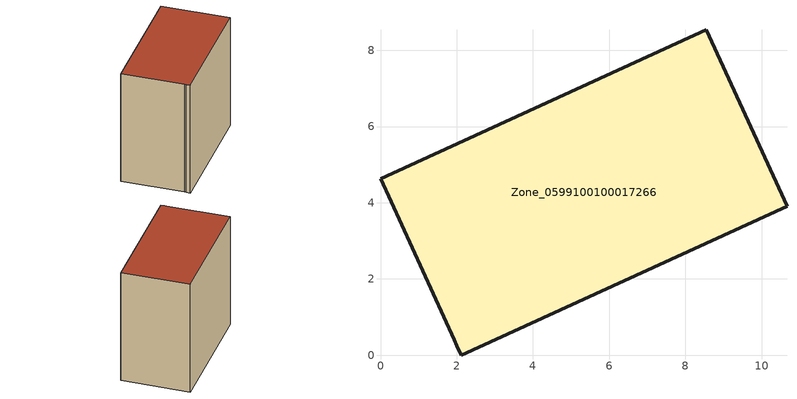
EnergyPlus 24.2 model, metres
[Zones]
Zone_0599100100017266
 floor ground (C_G): 2,0.26 1.94,0.4 0,4.63 8.55,8.54 10.66,3.9 2.12,0 z0
 wall outside (C_F): 1.94,0.4 2,0.26 2.12,0 10.66,3.9 8.55,8.54 0,4.63 1.94,0.4 z0:8.86
 roof outside (C_R): 0,4.63 1.94,0.4 2,0.26 2.12,0 10.66,3.9 8.55,8.54 z8.86
[BUILDING]
Pand.0599100100017266: North Axis=0; Terrain=City; Loads Convergence Tolerance Value=0.04; Temperature Convergence Tolerance Value=0.4; Solar Distribution=FullExterior; Maximum Number of Warmup Days=25; Minimum Number of Warmup Days=1
[Site:Location]
Rotterdam.The.Hague.AP_ZH_NLD Design_Conditions: Latitude=51.96; Longitude=4.45; Time Zone=1; Elevation=-4.5
[SITE:GROUNDTEMPERATURE:BUILDINGSURFACE]
18, 18, 18, 18, 18, 18, 18, 18, 18, 18, 18, 18
[MATERIAL] Thermal Absorptance=0.9; Solar Absorptance=0.7; Visible Absorptance=0.7
Name | Roughness | Thickness | Conductivity | Density | Specific Heat
G.TI.2015-2018 | MediumSmooth | 0.15 | 0.0428571 | 540 | 1210
F.TI.2015-2018 | Rough | 0.3 | 0.0666667 | 1920 | 840
R.TI.2015-2018 | MediumRough | 0.2 | 0.0333333 | 1500 | 1000
[CONSTRUCTION]
C_G: G.TI.2015-2018
C_F: F.TI.2015-2018
C_R: R.TI.2015-2018
[ZONE]
Zone_0599100100017266: Type=1; Multiplier=1; Ceiling Height=Autocalculate; Volume=Autocalculate; Floor Area=autocalculate; Part of Total Floor Area=Yes
[ZONEINFILTRATION:DESIGNFLOWRATE]
Infil_Zone_0599100100017266: Zone or ZoneList or Space or SpaceList=Zone_0599100100017266; Schedule=AlwaysOn; Design Flow Rate Calculation Method=Flow/Area; Flow Rate per Floor Area=0.0015; Constant Term Coefficient=1; Temperature Term Coefficient=0; Velocity Term Coefficient=0; Velocity Squared Term Coefficient=0
[HVACTEMPLATE:ZONE:IDEALLOADSAIRSYSTEM]
Zone_0599100100017266: Maximum Heating Supply Air Temperature=50; Minimum Cooling Supply Air Temperature=13; Maximum Heating Supply Air Humidity Ratio=0.0156; Minimum Cooling Supply Air Humidity Ratio=0.0077; Heating Limit=NoLimit; Cooling Limit=NoLimit; Dehumidification Control Type=ConstantSensibleHeatRatio; Cooling Sensible Heat Ratio=0.7; Dehumidification Setpoint=60; Humidification Control Type=None; Humidification Setpoint=30; Outdoor Air Method=None; Outdoor Air Flow Rate per Person=0.00944; Outdoor Air Flow Rate per Zone Floor Area=0; Outdoor Air Flow Rate per Zone=0; Demand Controlled Ventilation Type=None; Outdoor Air Economizer Type=NoEconomizer; Heat Recovery Type=None; Sensible Heat Recovery Effectiveness=0.7; Latent Heat Recovery Effectiveness=0.65
[ZONECONTROL:THERMOSTAT]
ThermostatControl_Zone_0599100100017266: Zone or ZoneList=Zone_0599100100017266; Control Type Schedule=DualSetpointControlType; Control 1=Thermostat_Zone_0599100100017266; Temperature Difference Between Cutout And Setpoint=0
[THERMOSTATSETPOINT:DUALSETPOINT]
Thermostat_Zone_0599100100017266: Heating Setpoint Temperature Schedule=HeatingSetpoint_Zone_0599100100017266; Cooling Setpoint Temperature Schedule=CoolingSetpoint_Zone_0599100100017266
[SCHEDULE:COMPACT]
HeatingSetpoint_Zone_0599100100017266: Through: 12/31, For: AllDays, Until: 24:00, 21
CoolingSetpoint_Zone_0599100100017266: Through: 12/31, For: AllDays, Until: 24:00, 24
DualSetpointControlType: Through: 12/31, For: AllDays, Until: 24:00, 4
AlwaysOn: Through: 12/31, For: AllDays, Until: 24:00, 1
